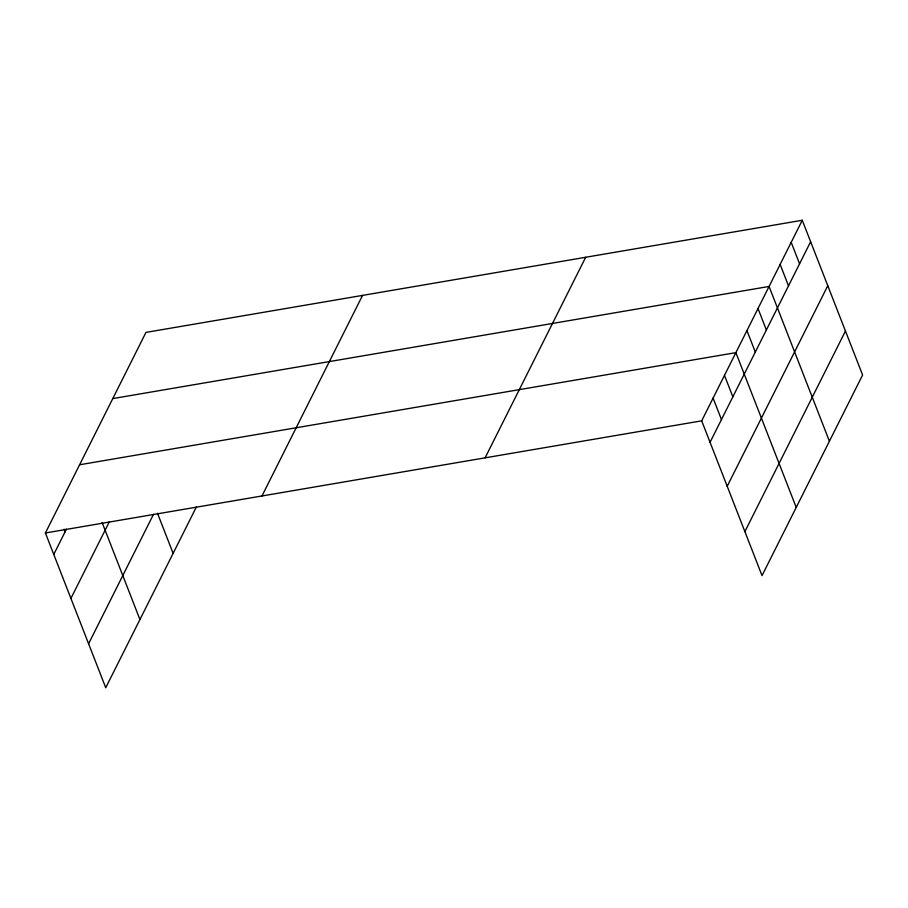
<?xml version="1.0" encoding="UTF-8"?>
<svg xmlns="http://www.w3.org/2000/svg" width="908" height="908" viewBox="0 0 908 908"><rect width="100%" height="100%" fill="white"/><g stroke="black" fill="none" stroke-linecap="round" stroke-linejoin="round"><path stroke-width="1.36" d="M196.48 506.778L105.737 687.731L45.4 532.973L145.972 332.396L802.263 220.269L862.6 375.027L762.028 575.604L701.691 420.835L802.263 220.269M53.765 554.436L66.432 529.182M70.915 598.429L109.414 521.646M88.587 643.749L153.52 514.269M261.969 495.972L362.553 295.395M485.11 457.836L585.683 257.27M710.056 442.298L810.628 241.732M727.206 486.291L827.778 285.714M744.878 531.611L845.45 331.045M112.785 398.589L769.076 286.451L829.413 441.22M79.598 464.771L735.877 352.644L796.225 507.402M45.4 532.973L701.691 420.835M791.197 242.334L799.562 263.797M780.131 264.387L788.507 285.861M758.01 308.516L766.375 329.979M746.944 330.58L755.308 352.043M724.482 375.379L732.847 396.841M713.086 398.101L721.451 419.575M157.493 513.247L173.122 553.347M102.093 522.463L139.934 619.54M64.184 529.182L65.172 531.702"/></g></svg>
